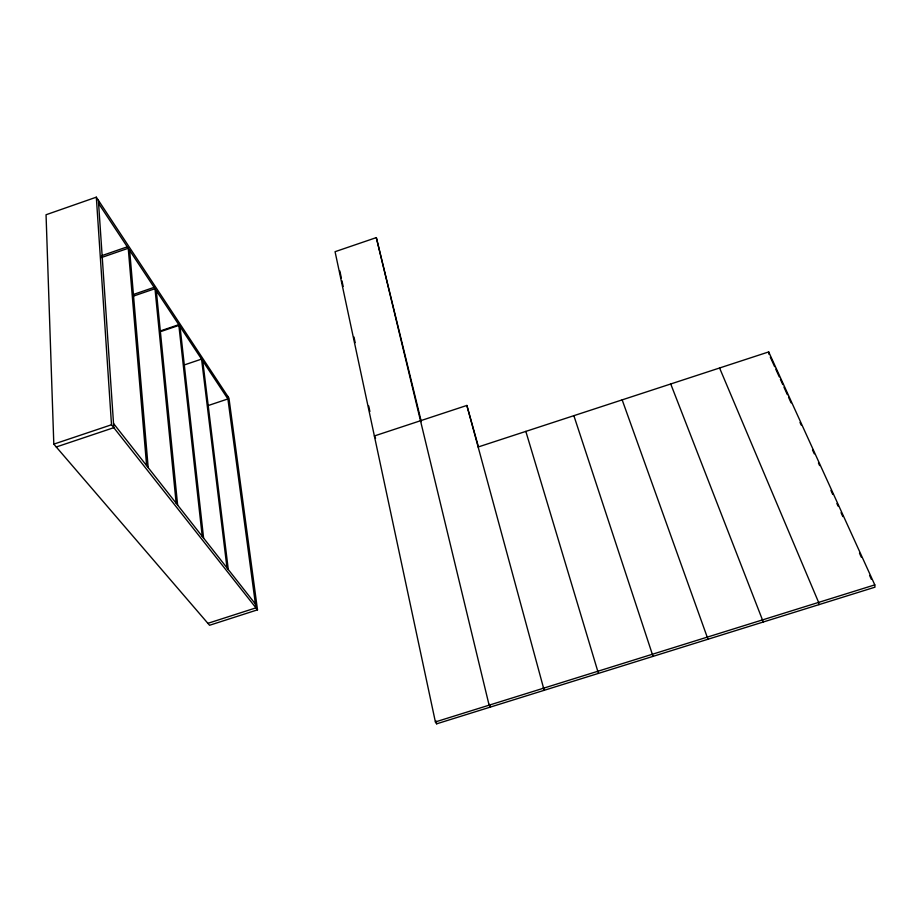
<?xml version="1.0" encoding="UTF-8"?>
<svg xmlns="http://www.w3.org/2000/svg" width="921" height="921" viewBox="0 0 921 921"><rect width="100%" height="100%" fill="white"/><g stroke="black" fill="none" stroke-linecap="round" stroke-linejoin="round"><path stroke-width="1.38" d="M96.325 197.175L46.05 214.754L53.809 444.129L209.551 625.267L257.5 609.84L228.949 398.114L96.325 197.175L111.51 424.765L257.5 609.84M101.621 255.727L127.294 246.84M101.252 257.615L128.238 248.279L146.612 465.612M132.566 294.755L154.095 287.364M133.476 296.09L154.993 288.71L176.164 503.223M421.288 421.645L376.321 237.606L335.06 251.698L435.391 721.937L436.658 723.825L874.95 587.184L874.789 584.881L768.701 351.914L478.08 447.019M159.955 331.076L178.778 324.676L202.24 536.39M161.728 331.249L179.192 325.297M184.073 365.015L201.561 359.109L227.003 567.9M53.809 444.129L111.51 424.765M56.262 446.984L113.813 427.678L98.374 200.26M207.801 405.677L227.901 398.943L98.582 203.437M478.356 446.558L466.866 405.447L374.375 435.955L375.607 438.212M207.881 623.333L255.934 607.86L227.499 395.915M435.391 721.937L874.789 584.881M113.525 423.51L255.428 604.061M770.267 357.083L774.63 366.673M775.793 369.217L779.27 376.862M780.386 379.302L782.758 384.541M783.955 387.154L787.386 394.706M788.549 397.25L791.093 402.845M800.015 422.451L801.201 425.065M812.495 449.909L814.279 453.823M818.447 462.975L819.632 465.6M830.938 490.433L832.722 494.358M836.89 503.511L838.075 506.124M841.046 512.663L842.83 516.577M859.489 553.187L861.273 557.113M869.597 575.418L871.381 579.332M598.42 673.401L525.833 431.385M719.577 367.986L818.631 602.403L818.93 604.648M670.73 383.976L763.279 621.997M622.159 399.864L707.973 639.243M653.024 656.374L573.864 415.67M543.413 687.55L544.161 690.313L466.866 405.447M489.569 704.335L490.237 707.121L489.109 705.187L376.321 237.606M339.849 270.947L341.346 277.969M341.944 280.778L343.153 286.408M353.975 337.005L355.172 342.635M368.688 405.885L369.897 411.503M436.059 721.016L436.658 723.825M768.701 351.914L769.081 354.47M202.735 360.882L228.281 569.523M180.021 326.564L203.599 538.117M156.317 290.714L177.626 505.076M129.665 250.42L148.189 467.615"/></g></svg>
